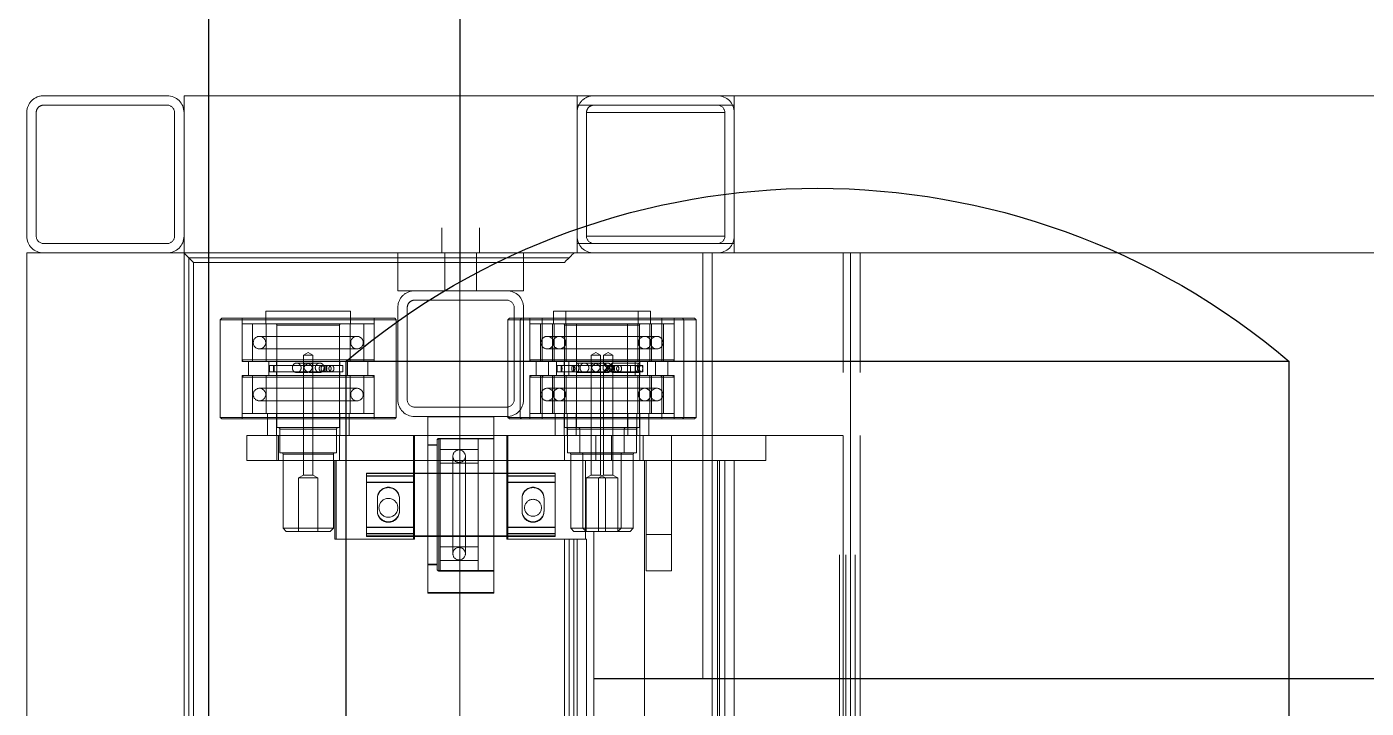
# Model space of a CAD drawing. Extents: x 539033 to 804858, y 468425 to 1263560.
# Drawn here: x 743233.5 to 743659.4, y 511329.3 to 511545.9 of the extents above; entities that cross this region are included whole.
import ezdxf

# ---------------------------------------------------------------- set-up
doc = ezdxf.new("R2010")
doc.units = 0
doc.header["$LTSCALE"] = 1000
doc.header["$MEASUREMENT"] = 0
doc.linetypes.add('0', pattern=[0, 0])
doc.linetypes.add('ACAD_ISO02W100', pattern=[15, 12, -3])
doc.layers.get('0').update_dxf_attribs({"linetype": 'CONTINUOUS'})
doc.layers.add('摄像头', color=7, linetype='CONTINUOUS')
doc.layers.add('粗实线', color=7, linetype='0', lineweight=30)
doc.layers.add('虚线', color=6, linetype='ACAD_ISO02W100', lineweight=18)

# ---------------------------------------------------------------- blocks, each defined once
blk = doc.blocks.new('A$C54714A9A')
at = {"layer": '摄像头', "color": 0, "lineweight": 25, "ltscale": 100}
blk.add_line((1054.65, 2510.62), (1054.65, 180.35), dxfattribs=at)
at = {"layer": '虚线', "color": 0, "linetype": 'ACAD_ISO02W100', "lineweight": 15}
for p, q in [((1190, 225), (1190, 2500.62)), ((1240, 225), (1240, 2500.62)), ((1094, 265), (645, 265)), ((1132, 265), (1054.65, 265)), ((1178, 265), (1152, 265)), ((1190, 265), (1178, 265)), ((1094, 260.5), (146, 260.5)), ((1094, 262), (224.65, 262)), ((1094, 263.5), (885, 263.5)), ((1190, 262), (1054.65, 262)), ((1132, 259.65), (50, 259.65)), ((1094, 259.65), (108, 259.65)), ((1094, 258.5), (146, 258.5)), ((1132, 235), (1132, 259.5)), ((1178, 259.65), (1152, 259.65)), ((1190, 259.65), (1178, 259.65)), ((1132, 235), (1124, 235)), ((1124, 235), (1124, 233.5)), ((1132, 233.5), (1132, 235)), ((1124, 233.5), (1124, 225)), ((1132, 225), (1132, 233.5)), ((1124, 225), (50, 225)), ((1124, 222), (50, 222)), ((1124, 225), (1124, 205)), ((1132, 205), (1132, 225)), ((1195.35, 225), (1190, 225)), ((1190, 219.65), (1190, 225)), ((1193, 225), (1193, 219.65)), ((1234.65, 225), (1195.35, 225)), ((1234.65, 222), (1195.35, 222)), ((1195.35, 222), (1195.35, 178)), ((1240, 225), (1234.65, 225)), ((1234.65, 222), (1234.65, 178)), ((1237, 225), (1237, 219.65)), ((1240, 225), (1240, 219.65)), ((1124, 220.35), (50, 220.35)), ((1124, 219.65), (50, 219.65)), ((1124, 219.65), (50, 219.65)), ((1124, 218), (224.65, 218)), ((1190, 218), (1054.65, 218)), ((1190, 219.65), (1190, 180.35)), ((1193, 219.65), (1193, 180.35)), ((1237, 180.35), (1237, 219.65)), ((1240, 180.35), (1240, 219.65)), ((1190, 215), (1054.65, 215)), ((1137.25, 212.37), (1137.75, 212.87)), ((1137.25, 208.5), (1137.25, 212.37)), ((1137.25, 208.5), (1137.75, 209)), ((1137.75, 209), (1137.75, 212.87)), ((1137.75, 212.87), (1168.75, 212.87)), ((1137.75, 175), (1137.75, 209)), ((1137.75, 209), (1168.75, 209)), ((1168.75, 212.87), (1168.75, 209.3)), ((1168.75, 212.87), (1169.25, 212.37)), ((1168.75, 209.3), (1168.75, 209)), ((1168.75, 209), (1168.75, 175)), ((1168.75, 209), (1169.25, 208.5)), ((1169.25, 212.37), (1169.25, 208.5)), ((1089, 205), (1089, 197)), ((1100.55, 205), (1089, 205)), ((1100.55, 197), (1100.55, 205)), ((1100.55, 205), (1124, 205)), ((1132, 205), (1124, 205)), ((1124, 205), (1124, 195)), ((1132, 195), (1132, 205)), ((1137.25, 175), (1137.25, 208.5)), ((1137.25, 205.87), (1150.5, 205.87)), ((1139, 202), (1139, 205.87)), ((1139, 205.87), (1151, 205.87)), ((1150.5, 205.87), (1150.5, 163.87)), ((1151, 205.87), (1151, 202)), ((1151, 201.3), (1151, 205.37)), ((1155.5, 202), (1155.5, 205.87)), ((1155.5, 205.87), (1167.5, 205.87)), ((1155.5, 194.99), (1155.5, 205.37)), ((1156, 163.87), (1156, 205.87)), ((1156, 205.87), (1169.25, 205.87)), ((1167.5, 205.87), (1167.5, 202)), ((1169.25, 208.5), (1169.25, 175)), ((1137.25, 202), (1150.5, 202)), ((1139, 202.54), (1151, 202.54)), ((1139, 160), (1139, 202)), ((1139, 202), (1151, 202)), ((1143.01, 196.5), (1143.01, 200.37)), ((1147, 200.37), (1147, 196.5)), ((1150.5, 160.02), (1150.5, 201.98)), ((1151, 203.87), (1155.5, 203.87)), ((1151, 202), (1151, 160)), ((1151, 193.79), (1151, 201.5)), ((1155.5, 202.54), (1167.5, 202.54)), ((1155.5, 160), (1155.5, 202)), ((1155.5, 202), (1167.5, 202)), ((1155.5, 201.5), (1155.5, 193.79)), ((1156, 202), (1169.25, 202)), ((1156, 201.98), (1156, 160.02)), ((1159.51, 196.5), (1159.51, 200.37)), ((1163.5, 200.37), (1163.5, 196.5)), ((1167.5, 202), (1167.5, 160)), ((1124, 196.5), (976, 196.5)), ((1089, 197), (1100.55, 197)), ((1100.55, 197), (1124, 197)), ((1124, 196), (1132, 196)), ((1132, 197.87), (1139, 197.87)), ((1139, 198.67), (1151, 198.67)), ((1139, 198.2), (1151, 198.2)), ((1139, 197.87), (1139, 196.21)), ((1139, 196.21), (1139, 194.01)), ((1143.01, 165.5), (1143.01, 196.5)), ((1147, 196.5), (1147, 165.5)), ((1151, 200), (1155.5, 200)), ((1151, 197.37), (1155.5, 197.37)), ((1151, 194.99), (1151, 196.2)), ((1155.5, 198.67), (1167.5, 198.67)), ((1155.5, 198.2), (1167.5, 198.2)), ((1159.51, 165.5), (1159.51, 196.5)), ((1163.5, 196.5), (1163.5, 165.5)), ((1167.5, 198.33), (1171.5, 198.33)), ((1171.5, 198.33), (1171.5, 196.62)), ((1171.5, 196.62), (1171.5, 194.46)), ((1101.5, 191.87), (1102.5, 192.87)), ((1101.5, 191.87), (1101.5, 188)), ((1102.5, 192.87), (1102.5, 191.85)), ((1102.5, 192.87), (1126, 192.87)), ((1102.5, 191.85), (1102.5, 189)), ((1124, 195), (1132, 195)), ((1124, 175), (1124, 195)), ((1126, 192.87), (1126, 176.9)), ((1126.5, 192.72), (1126.5, 193.87)), ((1126.5, 193.87), (1134, 193.87)), ((1126.5, 190), (1126.5, 192.72)), ((1132, 175), (1132, 195)), ((1132, 194.97), (1139, 194.97)), ((1132, 194.01), (1139, 194.01)), ((1134, 193.87), (1134, 175.92)), ((1134.5, 193.6), (1134.5, 194.87)), ((1134.5, 194.87), (1152.87, 194.87)), ((1134.5, 191), (1134.5, 193.6)), ((1139, 194.87), (1151, 194.87)), ((1139, 194.33), (1151, 194.33)), ((1139, 194.01), (1139, 168.01)), ((1151, 194.92), (1152.25, 194.92)), ((1151, 193.5), (1155.5, 193.5)), ((1152, 186.34), (1152, 194.63)), ((1152.25, 195.41), (1152.25, 195.87)), ((1152.25, 195.87), (1152.99, 195.87)), ((1152.25, 194.13), (1152.25, 195.41)), ((1152.25, 192), (1152.25, 194.13)), ((1152.25, 188.4), (1152.25, 192)), ((1152.25, 192), (1154.25, 192)), ((1153.54, 195.87), (1154.25, 195.87)), ((1153.67, 194.87), (1167.1, 194.87)), ((1154.25, 195.87), (1154.25, 195.41)), ((1154.25, 195.41), (1154.25, 194.13)), ((1154.25, 194.92), (1155.5, 194.92)), ((1154.25, 194.13), (1154.25, 192)), ((1154.25, 192), (1154.25, 188.4)), ((1155, 194.63), (1155, 186.34)), ((1155.5, 194.87), (1167.5, 194.87)), ((1155.5, 194.33), (1167.5, 194.33)), ((1167.1, 194.85), (1167.1, 174.88)), ((1167.5, 194.46), (1171.5, 194.46)), ((1171.5, 194.46), (1171.5, 175)), ((1101.5, 188), (1102.5, 189)), ((1101.5, 188), (1101.5, 178.58)), ((1101.5, 187.93), (1118.5, 187.93)), ((1102.5, 189), (1102.5, 175)), ((1102.5, 189), (1126, 189)), ((1118.5, 187.93), (1118.5, 187.54)), ((1118.5, 187.93), (1119.4, 186.37)), ((1118.5, 187.54), (1118.5, 184.06)), ((1126, 173.03), (1126, 189)), ((1126.5, 172), (1126.5, 190)), ((1126.5, 190), (1134, 190)), ((1132, 191.11), (1139, 191.11)), ((1134, 172), (1134, 189.96)), ((1134.5, 171), (1134.5, 191)), ((1134.5, 191), (1167.1, 191)), ((1139, 191), (1151, 191)), ((1151, 191.05), (1152.25, 191.05)), ((1151, 167.05), (1151, 187.72)), ((1152.25, 187.51), (1152.25, 188.4)), ((1152.25, 170.07), (1152.25, 187.51)), ((1154.25, 191.05), (1155.5, 191.05)), ((1154.25, 188.4), (1154.25, 187.51)), ((1154.25, 187.51), (1154.25, 170.07)), ((1155.5, 191), (1167.5, 191)), ((1167.1, 171), (1167.1, 190.97)), ((1101.5, 184.06), (1118.5, 184.06)), ((1118.5, 184.06), (1118.5, 177.94)), ((1118.5, 184.06), (1119.4, 182.5)), ((1119.4, 183.37), (1118.5, 181.82)), ((1119.4, 186.37), (1119.4, 183.37)), ((1119.4, 186.37), (1152.04, 186.37)), ((1152.04, 183.37), (1119.4, 183.37)), ((1124, 186), (1132, 186)), ((1152, 181.55), (1152, 184.69)), ((1152.26, 185.4), (1152.25, 185.46)), ((1154.25, 185.39), (1154.2, 185.69)), ((1154.25, 185.46), (1154.21, 185.18)), ((1154.97, 186.37), (1157.5, 186.37)), ((1157.5, 183.37), (1154.97, 183.37)), ((1155, 184.69), (1155, 181.55)), ((1157.5, 183.37), (1157.5, 186.37)), ((1157.5, 186.37), (1158.37, 184.87)), ((1158.37, 184.87), (1157.5, 183.37)), ((1101.5, 180.35), (50, 180.35)), ((1118.5, 181.82), (1101.5, 181.82)), ((1119.4, 179.5), (1118.5, 177.94)), ((1119.4, 182.5), (1119.4, 179.5)), ((1119.4, 182.5), (1152.95, 182.5)), ((1152.95, 179.5), (1119.4, 179.5)), ((1124, 181), (1132, 181)), ((1152, 180.45), (1152, 181.55)), ((1152, 177.31), (1152, 180.45)), ((1154.06, 182.5), (1157.5, 182.5)), ((1157.5, 179.5), (1154.06, 179.5)), ((1155, 181.55), (1155, 180.45)), ((1155, 180.45), (1155, 177.31)), ((1157.5, 180.48), (1157.5, 182.5)), ((1157.5, 182.5), (1158.37, 181)), ((1158.37, 181), (1157.5, 179.5)), ((1157.5, 179.5), (1157.5, 180.48)), ((1190, 175), (1190, 180.35)), ((1193, 180.35), (1193, 175)), ((1237, 180.35), (1237, 175)), ((1240, 180.35), (1240, 175)), ((1099, 178), (50, 178)), ((1099, 175), (50, 175)), ((1099, 178), (1099, 177.65)), ((1099, 177.65), (1124, 177.65)), ((1099, 177.65), (1099, 175)), ((1099, 175), (1099, 174)), ((1101.5, 178.58), (1101.5, 175)), ((1118.5, 177.94), (1101.5, 177.94)), ((1102.5, 176.87), (1101.5, 177.87)), ((1101.5, 175), (1101.5, 174)), ((1126, 176.87), (1102.5, 176.87)), ((1102.5, 175), (1102.5, 174)), ((1124, 174), (1124, 175)), ((1134, 175.87), (1126.5, 175.87)), ((1132, 174), (1132, 175)), ((1139, 174.77), (1132, 174.77)), ((1167.1, 174.87), (1134.5, 174.87)), ((1137.25, 174), (1137.25, 175)), ((1137.75, 174), (1137.75, 175)), ((1151, 174.87), (1139, 174.87)), ((1152.25, 174.82), (1151, 174.82)), ((1152, 175.12), (1152, 177.31)), ((1155.5, 174.82), (1154.25, 174.82)), ((1155, 177.31), (1155, 175.12)), ((1167.5, 174.87), (1155.5, 174.87)), ((1168.75, 175), (1168.75, 174)), ((1169.25, 175), (1169.25, 174)), ((1171.5, 175), (1171.5, 174)), ((1190, 174), (1190, 175)), ((1190, 175), (1195.35, 175)), ((1195.35, 178), (1234.65, 178)), ((1195.35, 175), (1234.65, 175)), ((1234.65, 175), (1240, 175)), ((1240, 50), (1240, 175)), ((1099, 174), (50, 174)), ((1099, 172.5), (51.5, 172.5)), ((53, 171), (1099, 171)), ((1099, 174), (1099, 152.65)), ((1102.5, 173), (1101.5, 174)), ((1102.5, 174), (1102.5, 173)), ((1126, 173), (1102.5, 173)), ((1124, 80), (1124, 174)), ((1132, 171), (1124, 171)), ((1134, 172), (1126.5, 172)), ((1132, 80), (1132, 174)), ((1139, 171.87), (1132, 171.87)), ((1139, 170.91), (1132, 170.91)), ((1167.1, 171), (1134.5, 171)), ((1137.25, 171.49), (1137.25, 174)), ((1137.25, 153.5), (1137.25, 171.49)), ((1137.75, 153), (1137.75, 174)), ((1151, 171.54), (1139, 171.54)), ((1151, 171), (1139, 171)), ((1155.5, 172.37), (1151, 172.37)), ((1152.25, 170.95), (1151, 170.95)), ((1154.25, 173.87), (1152.25, 173.87)), ((1155.5, 170.95), (1154.25, 170.95)), ((1167.5, 171.54), (1155.5, 171.54)), ((1167.5, 171), (1155.5, 171)), ((1171.5, 171.41), (1167.5, 171.41)), ((1168.75, 174), (1168.75, 153)), ((1169.25, 174), (1169.25, 153.5)), ((1171.5, 174), (1171.5, 167.54)), ((1187, 171), (1187, 53)), ((1188.5, 51.5), (1188.5, 172.5)), ((1190, 50), (1190, 174)), ((1100.03, 168), (1099.9, 168)), ((1099.9, 108), (1099.9, 168)), ((1102.88, 168), (1100.03, 168)), ((1100.03, 108), (1100.03, 168)), ((1100.74, 153), (1100.74, 168)), ((1100.86, 153), (1100.86, 168)), ((1102.76, 168), (1102.76, 153)), ((1102.88, 168), (1102.88, 153)), ((1117.17, 168), (1102.88, 168)), ((1117.04, 153), (1117.04, 168)), ((1120.03, 168), (1117.17, 168)), ((1117.17, 153), (1117.17, 168)), ((1119.07, 168), (1119.07, 153)), ((1119.19, 168), (1119.19, 153)), ((1119.9, 168), (1119.9, 108)), ((1120.03, 168), (1120.03, 108)), ((1139, 168.01), (1132, 168.01)), ((1151, 167.67), (1139, 167.67)), ((1151, 167.2), (1139, 167.2)), ((1155.5, 168.5), (1151, 168.5)), ((1152.25, 168.58), (1152.25, 170.07)), ((1154.25, 170), (1152.25, 170)), ((1154.25, 170.07), (1154.25, 168.58)), ((1167.5, 167.67), (1155.5, 167.67)), ((1167.5, 167.2), (1155.5, 167.2)), ((1171.5, 167.54), (1167.5, 167.54)), ((1107.9, 164.5), (1108.03, 164.5)), ((1108.03, 164.5), (1112.03, 164.5)), ((1150.5, 163.87), (1137.25, 163.87)), ((1151, 163.87), (1139, 163.87)), ((1151, 163.33), (1139, 163.33)), ((1155.5, 165.87), (1151, 165.87)), ((1155.5, 162), (1151, 162)), ((1167.5, 163.87), (1155.5, 163.87)), ((1167.5, 163.33), (1155.5, 163.33)), ((1169.25, 163.87), (1156, 163.87)), ((1150.5, 160), (1137.25, 160)), ((1151, 160), (1139, 160)), ((1172.65, 158), (1143.35, 158)), ((1167.5, 160), (1155.5, 160)), ((1169.25, 160), (1156, 160)), ((1190, 158), (1178, 158)), ((1178, 152.65), (1178, 158)), ((1108.03, 157.5), (1107.9, 157.5)), ((1112.03, 157.5), (1108.03, 157.5)), ((1137.75, 156.87), (1137.25, 157.37)), ((1137.75, 153), (1137.25, 153.5)), ((1168.75, 156.87), (1137.75, 156.87)), ((1172.65, 155), (1143.35, 155)), ((1169.25, 157.37), (1168.75, 156.87)), ((1169.25, 153.5), (1168.75, 153)), ((1099, 153), (1100.86, 153)), ((1099, 152.65), (1124, 152.65)), ((1100.74, 153), (1100.86, 153)), ((1100.86, 153), (1102.88, 153)), ((1102.88, 153), (1117.17, 153)), ((1117.17, 153), (1119.19, 153)), ((1119.19, 153), (1124, 153)), ((1132, 153), (1124, 153)), ((1132, 152.65), (1124, 152.65)), ((1168.75, 153), (1137.75, 153)), ((1138, 152.65), (1138, 123.35)), ((1141, 152.65), (1141, 123.35)), ((1175, 123.35), (1175, 152.65)), ((1178, 123.35), (1178, 152.65)), ((1082.03, 148.5), (1081.9, 148.5)), ((1081.9, 127.5), (1081.9, 148.5)), ((1083.93, 148.5), (1082.03, 148.5)), ((1082.03, 127.5), (1082.03, 148.5)), ((1138.03, 148.5), (1083.93, 148.5)), ((1088.9, 131), (1088.9, 148.5)), ((1089.03, 131), (1089.03, 148.5)), ((1130.9, 148.5), (1130.9, 131)), ((1131.03, 148.5), (1131.03, 131)), ((1137.9, 148.5), (1137.9, 127.5)), ((1138.03, 148.5), (1138.03, 127.5)), ((1088.9, 143.5), (1130.9, 143.5)), ((1088.9, 131.5), (1088.9, 143.5)), ((1092.23, 131.5), (1092.23, 143.5)), ((1096.57, 131.5), (1096.57, 143.5)), ((1099.9, 131.5), (1099.9, 143.5)), ((1119.9, 143.5), (1119.9, 131.5)), ((1123.23, 143.5), (1123.23, 131.5)), ((1127.57, 143.5), (1127.57, 131.5)), ((1130.9, 143.5), (1130.9, 131.5)), ((1178, 143), (1190, 143)), ((1190, 144), (1198, 144)), ((1094.4, 139.49), (1125.4, 139.49)), ((1125.4, 135.51), (1094.4, 135.51)), ((1190, 133), (1178, 133)), ((1130.9, 131.5), (1088.9, 131.5)), ((1088.91, 131), (1130.9, 131)), ((1089.03, 131), (1131.02, 131)), ((1089.4, 130.5), (1089.53, 130.5)), ((1089.53, 130.5), (1126.27, 130.5)), ((1090.9, 127.5), (1090.9, 130.5)), ((1091.03, 127.5), (1091.03, 130.5)), ((1126.27, 130.5), (1130.52, 130.5)), ((1126.27, 130.5), (1129.03, 130.5)), ((1128.9, 130.5), (1128.9, 127.5)), ((1129.03, 130.5), (1129.03, 127.5)), ((1198, 132), (1190, 132)), ((1082.03, 127.5), (1081.9, 127.5)), ((1138.03, 127.5), (1082.03, 127.5)), ((1099, 123.35), (1099, 98.35)), ((1099, 123.35), (1124, 123.35)), ((1099, 123), (1100.86, 123)), ((1100.74, 108), (1100.74, 123)), ((1100.74, 123), (1100.86, 123)), ((1100.86, 108), (1100.86, 123)), ((1100.86, 123), (1102.88, 123)), ((1102.76, 123), (1102.76, 108)), ((1102.88, 123), (1102.88, 108)), ((1117.17, 123), (1102.88, 123)), ((1117.04, 108), (1117.04, 123)), ((1117.17, 108), (1117.17, 123)), ((1117.17, 123), (1119.19, 123)), ((1119.07, 123), (1119.07, 108)), ((1119.19, 123), (1119.19, 108)), ((1119.19, 123), (1124, 123)), ((1132, 123.35), (1124, 123.35)), ((1132, 123), (1124, 123)), ((1143.35, 121), (1172.65, 121)), ((1178, 118), (1178, 123.35)), ((1107.9, 118.5), (1108.03, 118.5)), ((1108.03, 118.5), (1112.03, 118.5)), ((1137.25, 117), (1137.75, 117.5)), ((1137.25, 79.99), (1137.25, 117)), ((1137.75, 61.5), (1137.75, 117.5)), ((1137.75, 117.5), (1168.75, 117.5)), ((1143.35, 118), (1172.65, 118)), ((1168.75, 117.5), (1168.75, 61.5)), ((1168.75, 117.5), (1169.25, 117)), ((1169.25, 117), (1169.25, 62)), ((1190, 118), (1178, 118)), ((1108.03, 111.5), (1107.9, 111.5)), ((1112.03, 111.5), (1108.03, 111.5)), ((1100.03, 108), (1099.9, 108)), ((1102.88, 108), (1100.03, 108)), ((1102.88, 108), (1117.17, 108)), ((1120.03, 108), (1117.17, 108)), ((1137.25, 110.5), (1150.5, 110.5)), ((1139, 68.5), (1139, 110.5)), ((1139, 110.5), (1151, 110.5)), ((1139, 107.17), (1151, 107.17)), ((1150.5, 68.52), (1150.5, 110.48)), ((1151, 110.5), (1151, 68.5)), ((1151, 102.29), (1151, 110)), ((1151, 108.5), (1155.5, 108.5)), ((1155.5, 68.5), (1155.5, 110.5)), ((1155.5, 110.5), (1167.5, 110.5)), ((1155.5, 110), (1155.5, 102.29)), ((1155.5, 107.17), (1167.5, 107.17)), ((1156, 110.5), (1169.25, 110.5)), ((1156, 110.48), (1156, 68.52)), ((1167.5, 110.5), (1167.5, 68.5)), ((1132, 102.51), (1139, 102.51)), ((1139, 102.83), (1151, 102.83)), ((1139, 102.51), (1139, 76.51)), ((1143.01, 74), (1143.01, 105)), ((1147, 105), (1147, 74)), ((1151, 105.52), (1151, 76.71)), ((1155.5, 105.52), (1155.5, 105.89)), ((1155.5, 102.83), (1167.5, 102.83)), ((1159.51, 74), (1159.51, 105)), ((1163.5, 105), (1163.5, 74)), ((1167.5, 102.96), (1171.5, 102.96)), ((1171.5, 102.96), (1171.5, 76.04)), ((1099, 98.35), (1124, 98.35)), ((1099, 98.35), (1099, 98)), ((1099, 98), (1124, 98)), ((1124, 99.5), (1132, 99.5)), ((1126.5, 80.5), (1126.5, 98.5)), ((1126.5, 98.5), (1134, 98.5)), ((1132, 99.61), (1139, 99.61)), ((1134, 80.5), (1134, 98.46)), ((1134.5, 79.5), (1134.5, 99.5)), ((1134.5, 99.5), (1167.1, 99.5)), ((1139, 99.5), (1151, 99.5)), ((1151, 102), (1155.5, 102)), ((1151, 99.55), (1152.25, 99.55)), ((1152.25, 96.9), (1152.25, 100.5)), ((1152.25, 100.5), (1154.25, 100.5)), ((1154.25, 100.5), (1154.25, 96.9)), ((1154.25, 99.55), (1155.5, 99.55)), ((1155.5, 95.91), (1155.5, 99.69)), ((1155.5, 99.5), (1167.5, 99.5)), ((1167.1, 79.5), (1167.1, 99.47)), ((1101.5, 96.5), (1102.5, 97.5)), ((1101.5, 96.5), (1101.5, 87.08)), ((1102.5, 97.5), (1102.5, 81.5)), ((1102.5, 97.5), (1126, 97.5)), ((1126, 81.53), (1126, 97.5)), ((1152.25, 96.01), (1152.25, 96.9)), ((1152.25, 78.57), (1152.25, 96.01)), ((1154.25, 96.9), (1154.25, 96.01)), ((1154.25, 96.01), (1154.25, 78.57)), ((1101.5, 92.56), (1118.5, 92.56)), ((1118.5, 92.56), (1118.5, 86.44)), ((1118.5, 92.56), (1119.4, 91)), ((1119.4, 91), (1119.4, 88)), ((1119.4, 91), (1152.95, 91)), ((1152, 90.05), (1152, 93.19)), ((1154.06, 91), (1157.5, 91)), ((1155, 93.19), (1155, 90.05)), ((1157.5, 88.98), (1157.5, 91)), ((1157.5, 91), (1158.37, 89.5)), ((1158.37, 89.5), (1157.5, 88)), ((1101.5, 87.08), (1101.5, 82.5)), ((1118.5, 86.44), (1101.5, 86.44)), ((1119.4, 88), (1118.5, 86.44)), ((1152.95, 88), (1119.4, 88)), ((1152, 85.81), (1152, 88.95)), ((1157.5, 88), (1154.06, 88)), ((1155, 88.95), (1155, 85.81)), ((1155.5, 76.71), (1155.5, 87.56)), ((1157.5, 88), (1157.5, 88.98)), ((1102.5, 81.5), (1101.5, 82.5)), ((1126, 81.5), (1102.5, 81.5)), ((1132, 80), (1124, 80)), ((1124, 80), (1124, 70)), ((1132, 79.5), (1124, 79.5)), ((1134, 80.5), (1126.5, 80.5)), ((1132, 70), (1132, 80)), ((1139, 79.41), (1132, 79.41)), ((1167.1, 79.5), (1134.5, 79.5)), ((1137.25, 62), (1137.25, 79.99)), ((1151, 79.5), (1139, 79.5)), ((1152.25, 79.45), (1151, 79.45)), ((1155.5, 77), (1151, 77)), ((1152.25, 77.08), (1152.25, 78.57)), ((1154.25, 78.5), (1152.25, 78.5)), ((1155.5, 79.45), (1154.25, 79.45)), ((1154.25, 78.57), (1154.25, 77.08)), ((1167.5, 79.5), (1155.5, 79.5)), ((1139, 76.51), (1132, 76.51)), ((1151, 76.17), (1139, 76.17)), ((1167.5, 76.17), (1155.5, 76.17)), ((1171.5, 76.04), (1167.5, 76.04)), ((1124, 70), (1132, 70)), ((1150.5, 68.5), (1137.25, 68.5)), ((1151, 71.83), (1139, 71.83)), ((1151, 68.5), (1139, 68.5)), ((1155.5, 70.5), (1151, 70.5)), ((1167.5, 71.83), (1155.5, 71.83)), ((1167.5, 68.5), (1155.5, 68.5)), ((1169.25, 68.5), (1156, 68.5)), ((1137.75, 61.5), (1137.25, 62)), ((1168.75, 61.5), (1137.75, 61.5)), ((1169.25, 62), (1168.75, 61.5)), ((51.5, 51.5), (1188.5, 51.5)), ((1187, 53), (53, 53)), ((50, 50), (1190, 50)), ((1190, 50), (1195.35, 50)), ((1190, 44.65), (1190, 50)), ((1234.65, 50), (1195.35, 50)), ((1234.65, 47), (1195.35, 47)), ((1234.65, 50), (1240, 50)), ((1190, 44.65), (1190, 5.35)), ((1193, 44.65), (1193, 5.35)), ((1237, 5.35), (1237, 44.65)), ((1240, 5.35), (1240, 44.65)), ((1190, 0), (1190, 5.35)), ((1195.35, 3), (1234.65, 3)), ((1190, 0), (50, 0)), ((1195.35, 0), (1234.65, 0))]:
    blk.add_line(p, q, dxfattribs=at)
at = {"layer": '虚线', "color": 0, "linetype": 'ACAD_ISO02W100', "lineweight": 15, "flags": 128}
for points in [[(1190, 174), (1189.94, 173.94), (1189.77, 173.77), (1189.49, 173.49), (1189.12, 173.12), (1188.67, 172.67), (1188.15, 172.15), (1187.59, 171.59), (1187, 171)], [(1187, 53), (1187.59, 52.41), (1188.15, 51.85), (1188.67, 51.33), (1189.12, 50.88), (1189.49, 50.51), (1189.77, 50.23), (1189.94, 50.06), (1190, 50)]]:
    blk.add_lwpolyline(points, dxfattribs=at)
at = {"layer": '虚线', "color": 0, "linetype": 'ACAD_ISO02W100', "lineweight": 15}
for centre, radius in [((1109, 161), 2.69), ((1109, 115), 3)]:
    blk.add_circle(centre, radius, dxfattribs=at)
for centre, radius, start, end in [((1195.35, 219.65), 5.35, 90, 180), ((1195.35, 219.65), 2.35, 90, 180), ((1234.65, 219.65), 5.35, 0, 90), ((1234.65, 219.65), 2.35, 0, 90), ((1150.5, 205.37), 0.5, 0, 90), ((1156, 205.37), 0.5, 90, 180), ((1145, 200.37), 1.99, 0, 180), ((1145, 200.37), 1.99, 180, 0), ((1150.5, 201.5), 0.5, 0, 90), ((1156, 201.5), 0.5, 90, 180), ((1161.5, 200.37), 1.99, 0, 180), ((1161.5, 200.37), 1.99, 180, 0), ((1145, 196.5), 1.99, 0, 180), ((1145, 196.5), 1.99, 180, 0), ((1161.5, 196.5), 1.99, 0, 180), ((1161.5, 196.5), 1.99, 180, 0), ((1126, 193.37), 0.5, 270, 0), ((1134, 194.37), 0.5, 270, 0), ((1167.1, 195.27), 0.4, 270, 0), ((1126, 189.5), 0.5, 270, 0), ((1134, 190.5), 0.5, 270, 0), ((1167.1, 191.4), 0.4, 270, 0), ((1153.26, 185.47), 0.995, 359.8444, 175.6199), ((1195.35, 180.35), 5.35, 180, 270), ((1195.35, 180.35), 2.35, 180, 270), ((1234.65, 180.35), 2.35, 270, 0), ((1234.65, 180.35), 5.35, 270, 0), ((1126, 176.37), 0.5, 0, 90), ((1134, 175.37), 0.5, 0, 90), ((1167.1, 174.47), 0.4, 0, 90), ((1126, 172.5), 0.5, 0, 90), ((1134, 171.5), 0.5, 0, 90), ((1145, 169.37), 1.99, 0, 180), ((1161.5, 169.37), 1.99, 0, 180), ((1167.1, 170.6), 0.4, 0, 90), ((1145, 169.37), 1.99, 180, 0), ((1145, 165.5), 1.99, 0, 180), ((1161.5, 169.37), 1.99, 180, 0), ((1161.5, 165.5), 1.99, 0, 180), ((1107.9, 161), 3.5, 90, 270), ((1108.03, 161), 3.5, 90, 270), ((1111.9, 161), 3.5, 270, 90), ((1112.03, 161), 3.5, 270, 90), ((1145, 165.5), 1.99, 180, 0), ((1150.5, 164.37), 0.5, 270, 0), ((1156, 164.37), 0.5, 180, 270), ((1161.5, 165.5), 1.99, 180, 0), ((1143.35, 152.65), 5.35, 90, 180), ((1150.5, 160.5), 0.5, 270, 0), ((1156, 160.5), 0.5, 180, 270), ((1172.65, 152.65), 5.35, 0, 90), ((1143.35, 152.65), 2.35, 90, 180), ((1172.65, 152.65), 2.35, 0, 90), ((1094.4, 137.5), 1.99, 90, 270), ((1094.4, 137.5), 1.99, 270, 90), ((1125.4, 137.5), 1.99, 90, 270), ((1125.4, 137.5), 1.99, 270, 90), ((1089.4, 131), 0.5, 180, 270), ((1089.53, 131), 0.5, 180, 270), ((1130.4, 131), 0.5, 270, 0), ((1130.53, 131), 0.5, 270, 0), ((1143.35, 123.35), 5.35, 180, 270), ((1143.35, 123.35), 2.35, 180, 270), ((1172.65, 123.35), 2.35, 270, 0), ((1172.65, 123.35), 5.35, 270, 0), ((1107.9, 115), 3.5, 90, 270), ((1108.03, 115), 3.5, 90, 270), ((1111.9, 115), 3.5, 270, 90), ((1112.03, 115), 3.5, 270, 90), ((1145, 105), 1.99, 0, 180), ((1150.5, 110), 0.5, 0, 90), ((1156, 110), 0.5, 90, 180), ((1161.5, 105), 1.99, 0, 180), ((1145, 105), 1.99, 180, 0), ((1161.5, 105), 1.99, 180, 0), ((1126, 98), 0.5, 270, 0), ((1134, 99), 0.5, 270, 0), ((1167.1, 99.9), 0.4, 270, 0), ((1126, 81), 0.5, 0, 90), ((1134, 80), 0.5, 0, 90), ((1167.1, 79.1), 0.4, 0, 90), ((1145, 74), 1.99, 0, 180), ((1145, 74), 1.99, 180, 0), ((1161.5, 74), 1.99, 0, 180), ((1161.5, 74), 1.99, 180, 0), ((1150.5, 69), 0.5, 270, 0), ((1156, 69), 0.5, 180, 270), ((1195.35, 44.65), 5.35, 90, 180), ((1195.35, 44.65), 2.35, 90, 180), ((1234.65, 44.65), 5.35, 0, 90), ((1234.65, 44.65), 2.35, 0, 90), ((1195.35, 5.35), 5.35, 180, 270), ((1195.35, 5.35), 2.35, 180, 270), ((1234.65, 5.35), 5.35, 270, 0), ((1234.65, 5.35), 2.35, 270, 0)]:
    blk.add_arc(centre, radius, start, end, dxfattribs=at)
at = {"layer": '虚线', "color": 0, "linetype": 'ACAD_ISO02W100', "lineweight": 15, "extrusion": (0, 0, -1)}
for centre, major_axis, ratio, start_param, end_param in [((1153.5, 184.87), (1.49, -1.49), 0.110702, 1.460543, 4.602136), ((1153.5, 184.87), (-1.49, -1.49), 0.110702, 4.822642, 7.964235), ((1153.5, 184.87), (1.49, 1.49), 0.110702, 4.822642, 7.964235), ((1153.5, 184.87), (1.49, -1.49), 0.110702, 4.602136, 7.743729), ((1153.5, 181), (1.24, -1.24), 0.678893, 0.974377, 4.115969), ((1153.5, 181), (1.24, 1.24), 0.678893, 2.167216, 5.308809), ((1153.5, 181), (1.24, 1.24), 0.678893, 5.308809, 8.450401), ((1153.5, 181), (1.24, -1.24), 0.678893, 4.115969, 7.257562), ((1153.5, 89.5), (1.24, -1.24), 0.678893, 0.974377, 4.115969), ((1153.5, 89.5), (1.24, 1.24), 0.678893, 2.167216, 5.308809), ((1153.5, 89.5), (1.24, 1.24), 0.678893, 5.308809, 8.450401), ((1153.5, 89.5), (1.24, -1.24), 0.678893, 4.115969, 7.257562)]:
    blk.add_ellipse(centre, major_axis=major_axis, ratio=ratio, start_param=start_param, end_param=end_param, dxfattribs=at)
at = {"layer": '虚线', "color": 0, "linetype": 'ACAD_ISO02W100', "lineweight": 15}
for points, knots in [([(1155, 194.63), (1154.99, 194.59), (1154.95, 194.51), (1154.7, 194.38), (1154.32, 194.27), (1153.85, 194.2), (1153.34, 194.19), (1152.85, 194.24), (1152.43, 194.34), (1152.13, 194.47), (1152.02, 194.57), (1151.99, 194.66), (1152.06, 194.73), (1152.31, 194.8), (1152.69, 194.83), (1153.16, 194.85), (1153.67, 194.85), (1154.16, 194.84), (1154.58, 194.81), (1154.88, 194.76), (1154.99, 194.69), (1155, 194.64), (1155, 194.63)], [0, 0, 0, 0, 0.053282, 0.106542, 0.16017, 0.214066, 0.26755, 0.320595, 0.373853, 0.427643, 0.481454, 0.500007, 0.553279, 0.606546, 0.660174, 0.714062, 0.767547, 0.820592, 0.873852, 0.927638, 0.981454, 1, 1, 1, 1]), ([(1154.25, 195.39), (1154.24, 195.45), (1154.22, 195.57), (1154.05, 195.72), (1153.8, 195.83), (1153.48, 195.89), (1153.14, 195.9), (1152.81, 195.86), (1152.53, 195.76), (1152.33, 195.62), (1152.26, 195.49), (1152.25, 195.35), (1152.29, 195.21), (1152.46, 195.03), (1152.71, 194.9), (1153.03, 194.82), (1153.37, 194.81), (1153.7, 194.87), (1153.98, 194.99), (1154.17, 195.15), (1154.25, 195.29), (1154.25, 195.37), (1154.25, 195.39)], [0, 0, 0, 0, 0.053572, 0.10714, 0.160808, 0.214546, 0.268173, 0.321682, 0.375247, 0.428961, 0.482681, 0.500002, 0.553566, 0.607133, 0.660806, 0.71455, 0.768177, 0.821685, 0.875249, 0.928966, 0.982683, 1, 1, 1, 1]), ([(1152.25, 194.13), (1152.27, 194.19), (1152.29, 194.31), (1152.46, 194.46), (1152.71, 194.57), (1153.03, 194.63), (1153.37, 194.64), (1153.7, 194.59), (1153.98, 194.5), (1154.17, 194.36), (1154.25, 194.23), (1154.25, 194.15), (1154.25, 194.13)], [0, 0, 0, 0, 0.107059, 0.214134, 0.321476, 0.428984, 0.536208, 0.643102, 0.750169, 0.857628, 0.965096, 1, 1, 1, 1]), ([(1154.25, 194.13), (1154.24, 194.07), (1154.22, 193.94), (1154.05, 193.77), (1153.8, 193.63), (1153.48, 193.55), (1153.14, 193.54), (1152.81, 193.6), (1152.53, 193.72), (1152.34, 193.88), (1152.26, 194.03), (1152.26, 194.11), (1152.25, 194.13)], [0, 0, 0, 0, 0.107074, 0.214131, 0.321466, 0.428981, 0.536203, 0.643099, 0.750161, 0.857613, 0.965084, 1, 1, 1, 1]), ([(1155.5, 194.99), (1155.5, 194.44), (1155.5, 193.61), (1155.5, 192.61), (1155.5, 192.1), (1155.5, 191.84), (1155.5, 191.71), (1155.5, 191.65), (1155.5, 191.61), (1155.5, 191.6), (1155.5, 191.59), (1155.5, 191.58), (1155.5, 191.58), (1155.5, 191.58), (1155.5, 191.58), (1155.5, 191.58), (1155.5, 191.58), (1155.5, 191.58), (1155.5, 191.58), (1155.5, 191.58), (1155.5, 191.57), (1155.5, 191.48), (1155.5, 190.84), (1155.5, 189.9), (1155.5, 188.86), (1155.5, 188.29), (1155.5, 188.01), (1155.5, 187.86), (1155.5, 187.79), (1155.5, 187.76), (1155.5, 187.74), (1155.5, 187.73), (1155.5, 187.73), (1155.5, 187.72), (1155.5, 187.72), (1155.5, 187.72), (1155.5, 187.72), (1155.5, 187.72), (1155.5, 187.72), (1155.5, 187.72), (1155.5, 187.72), (1155.5, 187.68), (1155.5, 187), (1155.5, 185.96), (1155.5, 184.8), (1155.5, 184.19), (1155.5, 183.89), (1155.5, 183.74), (1155.5, 183.66), (1155.5, 183.63), (1155.5, 183.61), (1155.5, 183.6), (1155.5, 183.59), (1155.5, 183.59), (1155.5, 183.59), (1155.5, 183.59), (1155.5, 183.59), (1155.5, 183.59), (1155.5, 183.59), (1155.5, 183.59), (1155.5, 183.59), (1155.5, 183.55), (1155.5, 182.85), (1155.5, 181.79), (1155.5, 180.62), (1155.5, 180.02), (1155.5, 179.72), (1155.5, 179.57), (1155.5, 179.5), (1155.5, 179.46), (1155.5, 179.44), (1155.5, 179.43), (1155.5, 179.43), (1155.5, 179.43), (1155.5, 179.42), (1155.5, 179.42), (1155.5, 179.42), (1155.5, 179.42), (1155.5, 179.42), (1155.5, 179.42), (1155.5, 179.42), (1155.5, 179.38), (1155.5, 178.72), (1155.5, 177.7), (1155.5, 176.6), (1155.5, 176.04), (1155.5, 175.76), (1155.5, 175.63), (1155.5, 175.56), (1155.5, 175.52), (1155.5, 175.51), (1155.5, 175.5), (1155.5, 175.49), (1155.5, 175.49), (1155.5, 175.49), (1155.5, 175.49), (1155.5, 175.49), (1155.5, 175.49), (1155.5, 175.49), (1155.5, 175.49), (1155.5, 175.49), (1155.5, 175.45), (1155.5, 174.87), (1155.5, 173.94), (1155.5, 172.98), (1155.5, 172.5), (1155.5, 172.26), (1155.5, 172.14), (1155.5, 172.08), (1155.5, 172.05), (1155.5, 172.04), (1155.5, 172.03), (1155.5, 172.03), (1155.5, 172.02), (1155.5, 172.02), (1155.5, 172.02), (1155.5, 172.02), (1155.5, 172.02), (1155.5, 172.02), (1155.5, 172.02), (1155.5, 172.02), (1155.5, 171.99), (1155.5, 171.8), (1155.5, 170.71), (1155.5, 168.98), (1155.5, 167.73), (1155.5, 167.05)], [0, 0, 0, 0, 0.058261, 0.087387, 0.101951, 0.109232, 0.112873, 0.114694, 0.115604, 0.116059, 0.116287, 0.116401, 0.116457, 0.116486, 0.1165, 0.116508, 0.116511, 0.116513, 0.116514, 0.116515, 0.116515, 0.117646, 0.125728, 0.178278, 0.209156, 0.224596, 0.232316, 0.236176, 0.238106, 0.239071, 0.239554, 0.239795, 0.239915, 0.239976, 0.240006, 0.240021, 0.240028, 0.240033, 0.240034, 0.240035, 0.240036, 0.240036, 0.243744, 0.304368, 0.336534, 0.352618, 0.36066, 0.364681, 0.366692, 0.367697, 0.368199, 0.368451, 0.368576, 0.368639, 0.368671, 0.368686, 0.368694, 0.368698, 0.3687, 0.368701, 0.368702, 0.368702, 0.372424, 0.434403, 0.467254, 0.483681, 0.491894, 0.496, 0.498054, 0.49908, 0.499594, 0.49985, 0.499979, 0.500043, 0.500075, 0.500091, 0.500099, 0.500103, 0.500105, 0.500106, 0.500107, 0.500107, 0.503774, 0.565808, 0.598659, 0.615086, 0.623299, 0.627406, 0.629459, 0.630485, 0.630999, 0.631255, 0.631384, 0.631448, 0.63148, 0.631496, 0.631504, 0.631508, 0.63151, 0.631512, 0.631513, 0.631513, 0.635062, 0.695844, 0.72801, 0.744095, 0.752137, 0.756158, 0.758168, 0.759173, 0.759676, 0.759927, 0.760053, 0.760116, 0.760148, 0.760163, 0.760171, 0.760175, 0.760177, 0.760178, 0.760178, 0.760179, 0.762986, 0.787947, 0.882897, 1, 1, 1, 1]), ([(1154.25, 188.4), (1154.24, 188.49), (1154.22, 188.67), (1154.05, 188.91), (1153.8, 189.08), (1153.48, 189.18), (1153.14, 189.19), (1152.81, 189.12), (1152.53, 188.97), (1152.33, 188.75), (1152.26, 188.55), (1152.25, 188.34), (1152.29, 188.13), (1152.46, 187.88), (1152.71, 187.69), (1153.03, 187.58), (1153.37, 187.56), (1153.7, 187.64), (1153.98, 187.81), (1154.17, 188.04), (1154.25, 188.25), (1154.25, 188.37), (1154.25, 188.4)], [0, 0, 0, 0, 0.05357, 0.107137, 0.160807, 0.214545, 0.268171, 0.321681, 0.375243, 0.428961, 0.482681, 0.499996, 0.553565, 0.607131, 0.660802, 0.714548, 0.768174, 0.821684, 0.875248, 0.928965, 0.982684, 1, 1, 1, 1]), ([(1152.25, 187.51), (1152.27, 187.6), (1152.29, 187.78), (1152.46, 188.02), (1152.71, 188.19), (1153.03, 188.29), (1153.37, 188.3), (1153.7, 188.23), (1153.98, 188.08), (1154.17, 187.86), (1154.25, 187.66), (1154.25, 187.54), (1154.25, 187.51)], [0, 0, 0, 0, 0.107071, 0.214133, 0.321472, 0.428985, 0.536208, 0.643104, 0.750168, 0.857622, 0.965085, 1, 1, 1, 1]), ([(1154.25, 187.51), (1154.24, 187.42), (1154.22, 187.24), (1154.05, 186.99), (1153.8, 186.8), (1153.48, 186.69), (1153.14, 186.67), (1152.81, 186.75), (1152.53, 186.92), (1152.34, 187.15), (1152.26, 187.36), (1152.26, 187.48), (1152.25, 187.51)], [0, 0, 0, 0, 0.1070753, 0.2141299, 0.3214684, 0.4289825, 0.5362057, 0.6431014, 0.7501658, 0.8576182, 0.9650831, 1, 1, 1, 1]), ([(1153.5, 186.04), (1153.34, 186.03), (1153, 186), (1152.55, 185.78), (1152.21, 185.44), (1152.04, 185.06), (1151.99, 184.64), (1152.06, 184.22), (1152.31, 183.79), (1152.69, 183.46), (1153.16, 183.26), (1153.67, 183.24), (1154.16, 183.37), (1154.58, 183.66), (1154.88, 184.06), (1154.99, 184.42), (1155.01, 184.79), (1154.95, 185.15), (1154.7, 185.56), (1154.32, 185.86), (1153.9, 186.02), (1153.62, 186.04), (1153.5, 186.04)], [0, 0, 0, 0, 0.053268, 0.106521, 0.160153, 0.214036, 0.25003, 0.303301, 0.356558, 0.410183, 0.464066, 0.517544, 0.570583, 0.623839, 0.677619, 0.731429, 0.749975, 0.803245, 0.856499, 0.910125, 0.964013, 1, 1, 1, 1]), ([(1154.25, 186.02), (1154.24, 185.92), (1154.22, 185.71), (1154.05, 185.43), (1153.8, 185.22), (1153.48, 185.1), (1153.14, 185.08), (1152.81, 185.17), (1152.53, 185.36), (1152.33, 185.62), (1152.26, 185.85), (1152.25, 186.09), (1152.29, 186.33), (1152.46, 186.6), (1152.71, 186.8), (1153.03, 186.92), (1153.37, 186.93), (1153.7, 186.85), (1153.98, 186.67), (1154.17, 186.42), (1154.25, 186.19), (1154.25, 186.06), (1154.25, 186.02)], [0, 0, 0, 0, 0.05357, 0.107136, 0.160807, 0.214545, 0.268171, 0.32168, 0.375244, 0.428961, 0.482682, 0.499997, 0.553565, 0.607131, 0.660802, 0.714548, 0.768174, 0.821684, 0.875247, 0.928965, 0.982684, 1, 1, 1, 1]), ([(1154.25, 185.42), (1154.24, 185.52), (1154.22, 185.73), (1154.05, 185.99), (1153.8, 186.2), (1153.48, 186.31), (1153.14, 186.33), (1152.81, 186.24), (1152.53, 186.07), (1152.34, 185.82), (1152.26, 185.59), (1152.26, 185.45), (1152.25, 185.42)], [0, 0, 0, 0, 0.107076, 0.214129, 0.321469, 0.428983, 0.536206, 0.643101, 0.750165, 0.857619, 0.96508, 1, 1, 1, 1]), ([(1152.31, 185.69), (1152.29, 185.63), (1152.26, 185.53), (1152.25, 185.43), (1152.25, 185.39)], [0, 0, 0, 0, 0.639353, 1, 1, 1, 1]), ([(1152.25, 185.42), (1152.27, 185.32), (1152.29, 185.11), (1152.46, 184.83), (1152.71, 184.62), (1153.03, 184.49), (1153.37, 184.47), (1153.7, 184.56), (1153.98, 184.75), (1154.17, 185.01), (1154.25, 185.25), (1154.25, 185.39), (1154.25, 185.42)], [0, 0, 0, 0, 0.107067, 0.214134, 0.321474, 0.428986, 0.536209, 0.643106, 0.75017, 0.857622, 0.965084, 1, 1, 1, 1]), ([(1152.25, 185.39), (1152.27, 185.28), (1152.29, 185.06), (1152.46, 184.76), (1152.71, 184.53), (1153.03, 184.4), (1153.37, 184.38), (1153.7, 184.47), (1153.98, 184.67), (1154.17, 184.95), (1154.25, 185.21), (1154.25, 185.36), (1154.25, 185.39)], [0, 0, 0, 0, 0.107069, 0.214133, 0.321474, 0.428986, 0.536209, 0.643105, 0.750169, 0.85762, 0.965085, 1, 1, 1, 1]), ([(1155, 177.31), (1154.99, 177.15), (1154.95, 176.85), (1154.7, 176.44), (1154.32, 176.14), (1153.85, 175.97), (1153.34, 175.94), (1152.85, 176.06), (1152.43, 176.32), (1152.13, 176.69), (1152.02, 177.05), (1151.99, 177.41), (1152.06, 177.78), (1152.31, 178.21), (1152.69, 178.54), (1153.16, 178.74), (1153.67, 178.76), (1154.16, 178.63), (1154.58, 178.34), (1154.88, 177.94), (1154.99, 177.57), (1155, 177.36), (1155, 177.31)], [0, 0, 0, 0, 0.053277, 0.106538, 0.160169, 0.214063, 0.267548, 0.320592, 0.373849, 0.427639, 0.481453, 0.5, 0.553276, 0.60654, 0.660171, 0.714059, 0.767544, 0.820589, 0.87385, 0.927636, 0.981452, 1, 1, 1, 1]), ([(1153.5, 175.55), (1153.34, 175.55), (1153, 175.54), (1152.55, 175.44), (1152.21, 175.32), (1152.03, 175.21), (1151.99, 175.1), (1152.02, 175.03), (1152.13, 175.01), (1152.16, 175)], [0, 0, 0, 0, 0.167046, 0.334045, 0.502225, 0.671197, 0.784074, 0.951133, 1, 1, 1, 1]), ([(1152.25, 175.1), (1152.27, 175.15), (1152.29, 175.25), (1152.46, 175.4), (1152.71, 175.52), (1153.03, 175.59), (1153.37, 175.6), (1153.7, 175.55), (1153.98, 175.45), (1154.17, 175.31), (1154.25, 175.18), (1154.25, 175.11), (1154.25, 175.1)], [0, 0, 0, 0, 0.1070748, 0.2141424, 0.3214774, 0.42899, 0.5362114, 0.6431037, 0.7501709, 0.8576224, 0.9650883, 1, 1, 1, 1]), ([(1154.25, 175.1), (1154.24, 175.05), (1154.22, 174.95), (1154.05, 174.82), (1153.8, 174.73), (1153.48, 174.68), (1153.14, 174.67), (1152.81, 174.71), (1152.53, 174.79), (1152.34, 174.9), (1152.26, 175.01), (1152.26, 175.08), (1152.25, 175.1)], [0, 0, 0, 0, 0.107075, 0.214127, 0.321471, 0.428984, 0.536208, 0.643108, 0.750172, 0.857616, 0.965093, 1, 1, 1, 1]), ([(1154.86, 175), (1154.92, 175.02), (1154.99, 175.06), (1155.01, 175.14), (1154.95, 175.23), (1154.7, 175.36), (1154.32, 175.48), (1153.9, 175.54), (1153.62, 175.55), (1153.5, 175.55)], [0, 0, 0, 0, 0.154209, 0.212608, 0.380368, 0.548081, 0.716963, 0.886667, 1, 1, 1, 1]), ([(1154.25, 173.76), (1154.24, 173.82), (1154.22, 173.92), (1154.05, 174.07), (1153.8, 174.19), (1153.48, 174.26), (1153.14, 174.26), (1152.81, 174.21), (1152.53, 174.11), (1152.33, 173.97), (1152.26, 173.85), (1152.25, 173.73), (1152.29, 173.61), (1152.46, 173.49), (1152.71, 173.39), (1153.03, 173.34), (1153.37, 173.34), (1153.7, 173.37), (1153.98, 173.45), (1154.17, 173.57), (1154.25, 173.68), (1154.25, 173.75), (1154.25, 173.76)], [0, 0, 0, 0, 0.053564, 0.107132, 0.160802, 0.214539, 0.268165, 0.321677, 0.375239, 0.428957, 0.482674, 0.499987, 0.553556, 0.607122, 0.660794, 0.714542, 0.768168, 0.821677, 0.875242, 0.928959, 0.982681, 1, 1, 1, 1]), ([(1152.25, 170.07), (1152.27, 170.08), (1152.29, 170.11), (1152.46, 170.15), (1152.71, 170.19), (1153.03, 170.22), (1153.37, 170.22), (1153.7, 170.21), (1153.98, 170.17), (1154.17, 170.12), (1154.25, 170.09), (1154.25, 170.07), (1154.25, 170.07)], [0, 0, 0, 0, 0.107067, 0.214134, 0.321472, 0.428985, 0.536209, 0.643106, 0.75017, 0.85762, 0.965084, 1, 1, 1, 1]), ([(1154.25, 170.07), (1154.24, 170.06), (1154.22, 170.03), (1154.05, 170.01), (1153.8, 170), (1153.48, 170), (1153.14, 170), (1152.81, 170), (1152.53, 170.01), (1152.34, 170.03), (1152.26, 170.05), (1152.26, 170.06), (1152.25, 170.07)], [0, 0, 0, 0, 0.107073, 0.214132, 0.321473, 0.428983, 0.536206, 0.643104, 0.750168, 0.857618, 0.965084, 1, 1, 1, 1]), ([(1154.25, 168.58), (1154.24, 168.59), (1154.22, 168.62), (1154.05, 168.66), (1153.8, 168.7), (1153.48, 168.72), (1153.14, 168.73), (1152.81, 168.71), (1152.53, 168.67), (1152.33, 168.63), (1152.26, 168.6), (1152.25, 168.57), (1152.29, 168.54), (1152.46, 168.52), (1152.71, 168.51), (1153.03, 168.51), (1153.37, 168.51), (1153.7, 168.51), (1153.98, 168.52), (1154.17, 168.53), (1154.25, 168.56), (1154.25, 168.57), (1154.25, 168.58)], [0, 0, 0, 0, 0.053574, 0.107137, 0.160809, 0.214547, 0.268173, 0.321683, 0.375246, 0.428964, 0.482685, 0.5, 0.553567, 0.607132, 0.660803, 0.714549, 0.768176, 0.821685, 0.87525, 0.928964, 0.982687, 1, 1, 1, 1]), ([(1153.5, 94.54), (1153.34, 94.53), (1153, 94.5), (1152.55, 94.28), (1152.21, 93.94), (1152.04, 93.56), (1151.99, 93.14), (1152.06, 92.72), (1152.31, 92.29), (1152.69, 91.96), (1153.16, 91.76), (1153.67, 91.74), (1154.16, 91.87), (1154.58, 92.16), (1154.88, 92.56), (1154.99, 92.92), (1155.01, 93.29), (1154.95, 93.65), (1154.7, 94.06), (1154.32, 94.36), (1153.9, 94.52), (1153.62, 94.54), (1153.5, 94.54)], [0, 0, 0, 0, 0.053268, 0.106521, 0.160153, 0.214036, 0.250029, 0.303301, 0.356558, 0.410183, 0.464065, 0.517544, 0.570583, 0.623839, 0.677618, 0.731428, 0.749975, 0.803245, 0.856499, 0.910125, 0.964013, 1, 1, 1, 1]), ([(1154.25, 96.9), (1154.24, 96.99), (1154.22, 97.17), (1154.05, 97.41), (1153.8, 97.58), (1153.48, 97.68), (1153.14, 97.69), (1152.81, 97.62), (1152.53, 97.47), (1152.33, 97.25), (1152.26, 97.05), (1152.25, 96.84), (1152.29, 96.63), (1152.46, 96.38), (1152.71, 96.19), (1153.03, 96.08), (1153.37, 96.06), (1153.7, 96.14), (1153.98, 96.31), (1154.17, 96.54), (1154.25, 96.75), (1154.25, 96.87), (1154.25, 96.9)], [0, 0, 0, 0, 0.05357, 0.107137, 0.160808, 0.214545, 0.268171, 0.321681, 0.375243, 0.428961, 0.482682, 0.499997, 0.553566, 0.607131, 0.660802, 0.714548, 0.768174, 0.821684, 0.875248, 0.928966, 0.982684, 1, 1, 1, 1]), ([(1152.25, 96.01), (1152.27, 96.1), (1152.29, 96.28), (1152.46, 96.52), (1152.71, 96.69), (1153.03, 96.79), (1153.37, 96.8), (1153.7, 96.73), (1153.98, 96.58), (1154.17, 96.36), (1154.25, 96.16), (1154.25, 96.04), (1154.25, 96.01)], [0, 0, 0, 0, 0.107072, 0.214134, 0.321472, 0.428986, 0.536209, 0.643104, 0.750168, 0.857622, 0.965084, 1, 1, 1, 1]), ([(1154.25, 96.01), (1154.24, 95.92), (1154.22, 95.74), (1154.05, 95.49), (1153.8, 95.3), (1153.48, 95.19), (1153.14, 95.17), (1152.81, 95.25), (1152.53, 95.42), (1152.34, 95.65), (1152.26, 95.86), (1152.26, 95.98), (1152.25, 96.01)], [0, 0, 0, 0, 0.107074, 0.21413, 0.321468, 0.428982, 0.536206, 0.643102, 0.750167, 0.85762, 0.965084, 1, 1, 1, 1]), ([(1154.25, 94.52), (1154.24, 94.42), (1154.22, 94.21), (1154.05, 93.93), (1153.8, 93.72), (1153.48, 93.6), (1153.14, 93.58), (1152.81, 93.67), (1152.53, 93.86), (1152.33, 94.12), (1152.26, 94.35), (1152.25, 94.59), (1152.29, 94.83), (1152.46, 95.1), (1152.71, 95.3), (1153.03, 95.42), (1153.37, 95.43), (1153.7, 95.35), (1153.98, 95.17), (1154.17, 94.92), (1154.25, 94.69), (1154.25, 94.56), (1154.25, 94.52)], [0, 0, 0, 0, 0.053571, 0.107137, 0.160807, 0.214545, 0.268171, 0.321681, 0.375244, 0.428961, 0.482681, 0.499997, 0.553565, 0.607131, 0.660802, 0.714548, 0.768174, 0.821685, 0.875247, 0.928965, 0.982685, 1, 1, 1, 1]), ([(1154.25, 93.92), (1154.24, 94.02), (1154.22, 94.23), (1154.05, 94.49), (1153.8, 94.7), (1153.48, 94.81), (1153.14, 94.83), (1152.81, 94.74), (1152.53, 94.57), (1152.34, 94.32), (1152.26, 94.09), (1152.26, 93.95), (1152.25, 93.92)], [0, 0, 0, 0, 0.107077, 0.214131, 0.321469, 0.428983, 0.536206, 0.643101, 0.750164, 0.85762, 0.96508, 1, 1, 1, 1]), ([(1152.25, 93.92), (1152.27, 93.82), (1152.29, 93.61), (1152.46, 93.33), (1152.71, 93.12), (1153.03, 92.99), (1153.37, 92.97), (1153.7, 93.06), (1153.98, 93.25), (1154.17, 93.51), (1154.25, 93.75), (1154.25, 93.89), (1154.25, 93.92)], [0, 0, 0, 0, 0.107068, 0.214133, 0.321474, 0.428986, 0.536209, 0.643107, 0.75017, 0.857623, 0.965084, 1, 1, 1, 1]), ([(1155, 85.81), (1154.99, 85.65), (1154.95, 85.35), (1154.7, 84.94), (1154.32, 84.64), (1153.85, 84.47), (1153.34, 84.44), (1152.85, 84.56), (1152.43, 84.82), (1152.13, 85.19), (1152.02, 85.55), (1151.99, 85.91), (1152.06, 86.28), (1152.31, 86.71), (1152.69, 87.04), (1153.16, 87.24), (1153.67, 87.26), (1154.16, 87.13), (1154.58, 86.84), (1154.88, 86.44), (1154.99, 86.07), (1155, 85.86), (1155, 85.81)], [0, 0, 0, 0, 0.053277, 0.106539, 0.16017, 0.214063, 0.267548, 0.320593, 0.37385, 0.427639, 0.481452, 0.500001, 0.553277, 0.60654, 0.660172, 0.71406, 0.767544, 0.820589, 0.87385, 0.927637, 0.981452, 1, 1, 1, 1]), ([(1152.25, 78.57), (1152.27, 78.58), (1152.29, 78.61), (1152.46, 78.65), (1152.71, 78.69), (1153.03, 78.72), (1153.37, 78.72), (1153.7, 78.71), (1153.98, 78.67), (1154.17, 78.62), (1154.25, 78.59), (1154.25, 78.57), (1154.25, 78.57)], [0, 0, 0, 0, 0.107067, 0.214134, 0.3214723, 0.4289854, 0.5362092, 0.6431061, 0.7501702, 0.8576195, 0.9650835, 1, 1, 1, 1]), ([(1154.25, 78.57), (1154.24, 78.56), (1154.22, 78.53), (1154.05, 78.51), (1153.8, 78.5), (1153.48, 78.5), (1153.14, 78.5), (1152.81, 78.5), (1152.53, 78.51), (1152.34, 78.53), (1152.26, 78.55), (1152.26, 78.56), (1152.25, 78.57)], [0, 0, 0, 0, 0.107073, 0.214132, 0.321473, 0.428983, 0.536206, 0.643104, 0.750168, 0.857618, 0.965084, 1, 1, 1, 1]), ([(1154.25, 77.08), (1154.24, 77.09), (1154.22, 77.12), (1154.05, 77.16), (1153.8, 77.2), (1153.48, 77.22), (1153.14, 77.23), (1152.81, 77.21), (1152.53, 77.17), (1152.33, 77.13), (1152.26, 77.1), (1152.25, 77.07), (1152.29, 77.04), (1152.46, 77.02), (1152.71, 77.01), (1153.03, 77.01), (1153.37, 77.01), (1153.7, 77.01), (1153.98, 77.02), (1154.17, 77.03), (1154.25, 77.06), (1154.25, 77.07), (1154.25, 77.08)], [0, 0, 0, 0, 0.053574, 0.107137, 0.16081, 0.214547, 0.268173, 0.321683, 0.375246, 0.428964, 0.482685, 0.5, 0.553567, 0.607132, 0.660804, 0.71455, 0.768176, 0.821685, 0.87525, 0.928964, 0.982687, 1, 1, 1, 1])]:
    blk.add_open_spline(points, degree=3, knots=knots, dxfattribs=at)
blk = doc.blocks.new('A$C54FB0A97')
at = {"layer": '粗实线'}
for p, q in [((1550.02, 428.75), (2729.1, 428.75)), ((2729.1, 428.75), (2729.1, 128.75)), ((2729.1, 128.75), (1550.02, 128.75))]:
    blk.add_line(p, q, dxfattribs=at)
blk.add_lwpolyline([(85, 1365), (3035, 1365), (3035, 85), (85, 85)], close=True, dxfattribs=at)
blk.add_lwpolyline([(2955, 587), (2955, 165), (2754.31, 165)], dxfattribs=at)
blk.add_arc((2552.13, 278.75), 231.99, 319.7157, 40.2843, dxfattribs=at)
at = {"layer": '虚线'}
blk.add_lwpolyline([(2754.31, 165), (1524.8, 165)], dxfattribs=at)
blk = doc.blocks.new('A$C0E4615E3')
at = {"color": 0, "ltscale": 100}
blk.add_blockref('A$C54FB0A97', (360, 0), dxfattribs=at)

msp = doc.modelspace()

# ---------------------------------------------------------------- block references
at = {"xscale": -1, "rotation": 270}
for name, p in [('A$C0E4615E3', (743206.2, 508350.46)), ('A$C54714A9A', (743233.45, 510284.02))]:
    msp.add_blockref(name, p, dxfattribs=at)

doc.saveas('drawing.dxf')
